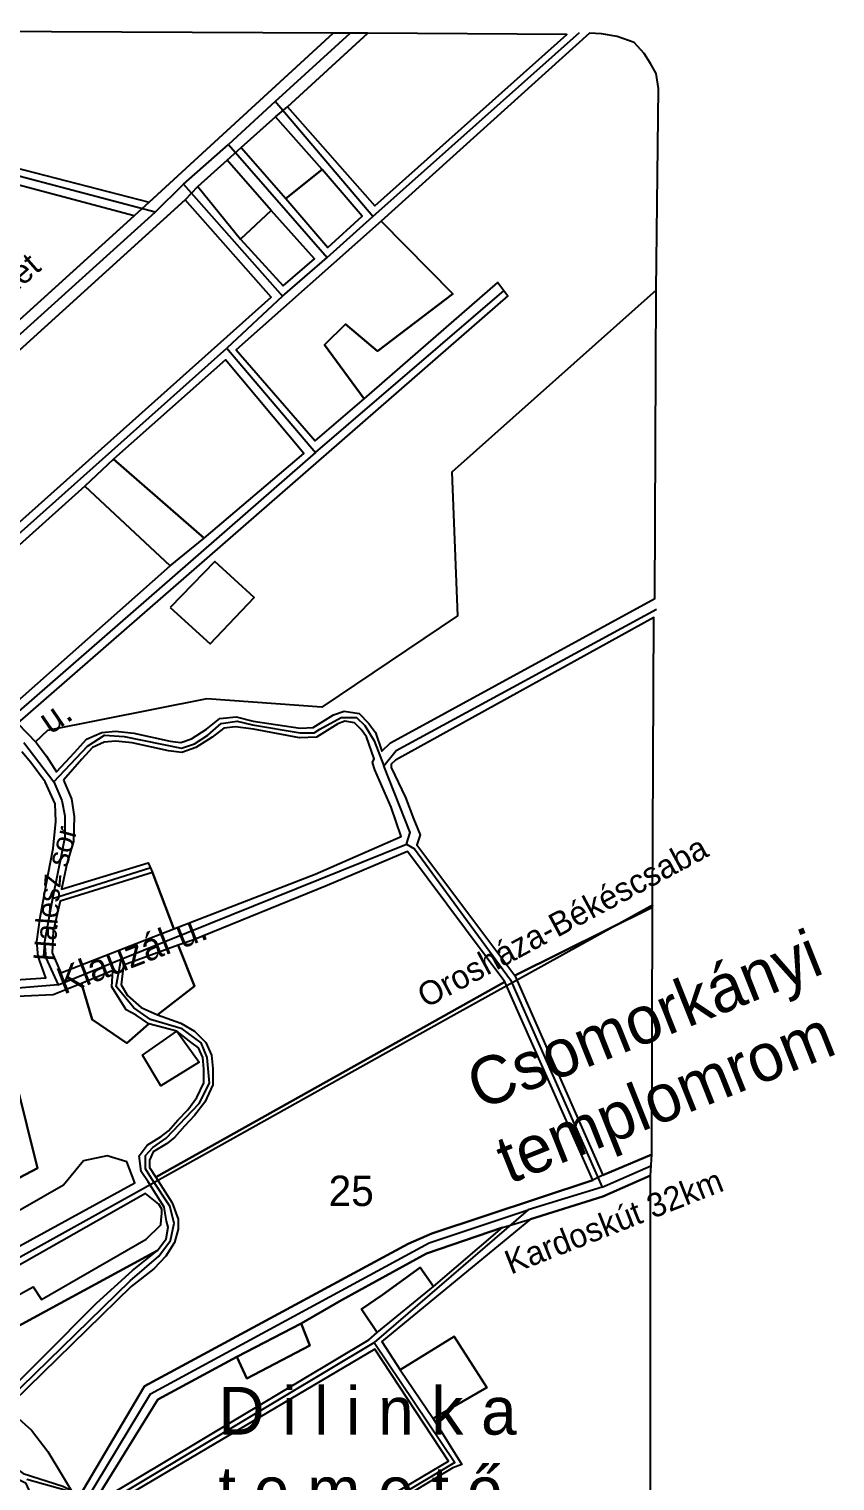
# Model space of a CAD drawing. Header units: millimetres. Extents: x 745262 to 751929, y 118124 to 122414.
# Drawn here: x 750500 to 751929, y 119795 to 122372 of the extents above; entities that cross this region are included whole.
import ezdxf

# ---------------------------------------------------------------- set-up
doc = ezdxf.new("R2010")
doc.units = ezdxf.units.MM
for name, color, linetype in [('beter', 7, 'Continuous'), ('egyeb', 7, 'Continuous'), ('erdo', 7, 'Continuous'), ('fobbut', 7, 'Continuous'), ('folyo', 7, 'Continuous'), ('fout', 7, 'Continuous'), ('Hut', 7, 'Continuous'), ('kert', 7, 'Continuous'), ('park', 7, 'Continuous'), ('szanto', 7, 'Continuous'), ('temeto', 7, 'Continuous'), ('to', 7, 'Continuous'), ('utcanev', 7, 'Continuous'), ('utnev', 7, 'Continuous'), ('vasut', 7, 'Continuous')]:
    doc.layers.add(name, color=color, linetype=linetype)

msp = doc.modelspace()

# ---------------------------------------------------------------- linework, layer by layer
at = {"layer": 'beter', "color": 253}
for points in [[(750718.8, 120875.5), (750555, 120824.2), (750542.8, 120770.7), (750540.6, 120732.8), (750556.2, 120697.1), (750756.7, 120775.1), (750718.8, 120875.5)], [(750667.6, 120710.5), (750663.1, 120675.9), (750674.3, 120656.9), (750698.8, 120635.8), (750727.7, 120622.4), (750793.5, 120673.7), (750764.5, 120746.1), (750716, 120728.3), (750667.6, 120710.5)], [(750592.9, 120678.1), (750611.9, 120614.6), (750673.1, 120572.2), (750712.1, 120606.8), (750690, 120622.2), (750672, 120631.3), (750646.6, 120672.5), (750648.6, 120701.5), (750592.9, 120678.1)], [(751117, 120058.7), (751217.3, 120140.4), (751193.7, 120173.9), (751126.8, 120125.6), (751089.4, 120100), (751117, 120058.7)], [(750868.2, 120015.7), (750885.8, 119977), (750997.9, 120036), (750982.3, 120074.8), (750868.2, 120015.7)]]:
    msp.add_lwpolyline(points, close=True, dxfattribs=at)
at = {"layer": 'erdo', "color": 253}
for points in [[(750875.8, 122162), (750955, 122071.6), (751019.6, 122122.8), (750937.1, 122216.7), (750875.8, 122162)], [(750798.9, 122092.9), (750874.8, 121999.1), (750929.4, 122050.4), (750851.3, 122139.7), (750798.9, 122092.9)], [(751094.2, 121715.9), (751024.1, 121811.8), (751060.8, 121848.6), (751117.6, 121800.6), (751251.3, 121902.1), (751124.3, 122031.4), (750867, 121802.9), (751007.3, 121641.2), (751094.2, 121715.9)]]:
    msp.add_lwpolyline(points, close=True, dxfattribs=at)
at = {"layer": 'fobbut', "color": 253}
msp.add_lwpolyline([(750418, 121744), (750776.7, 122069.5), (750798.9, 122092.9), (750851.3, 122139.7), (750875.8, 122162), (750937.1, 122216.7), (750958.2, 122234.5), (751100.8, 122364.9), (751039.4, 122365.3), (750712.8, 122065.3), (750686, 122041.1), (750297, 121688.1)], dxfattribs=at)
at = {"layer": 'folyo', "color": 131}
msp.add_lwpolyline([(751612.2, 121908.8), (751249.9, 121585.6), (751259.7, 121331.1), (751018.9, 121168.8), (750815.4, 121183.6), (750532.4, 121127.5), (750510.7, 121106.8)], dxfattribs=at)
at = {"layer": 'fout', "color": 253}
msp.add_lwpolyline([(750623.3, 119770.6), (750728.5, 119939.9), (750868.2, 120015.7), (750982.3, 120074.8), (751054.1, 120116.1), (751204.6, 120198.8), (751339.3, 120245.1), (751389.5, 120259.8), (751517.3, 120300.2), (751601.9, 120337.6), (751604.4, 120374.7), (751517.6, 120337.9), (751499.7, 120329), (751214.5, 120234.3), (751172.2, 120216.4), (750704.3, 119963.4), (750595.2, 119778.3)], dxfattribs=at)
at = {"layer": 'Hut'}
for p, q in [((750723.3, 122047.5), (749491.9, 122371.3)), ((750723.3, 122047.5), (749491.9, 122371.3)), ((750936.5, 122243.9), (751069.2, 122364.8)), ((750936.5, 122243.9), (751069.2, 122364.8)), ((751109.4, 122039.7), (751476.2, 122366.1)), ((751109.4, 122039.7), (751476.2, 122366.1)), ((750936.5, 122243.9), (750853.4, 122167.2)), ((750936.5, 122243.9), (750853.4, 122167.2)), ((751109.4, 122039.7), (750936.5, 122243.9)), ((751109.4, 122039.7), (750936.5, 122243.9)), ((750774, 122096.9), (750853.4, 122167.2)), ((750774, 122096.9), (750853.4, 122167.2)), ((750853.4, 122167.2), (751028.8, 121966.9)), ((750853.4, 122167.2), (751028.8, 121966.9)), ((750723.3, 122047.5), (750774, 122096.9)), ((750723.3, 122047.5), (750774, 122096.9)), ((750774, 122096.9), (750949.5, 121898)), ((750774, 122096.9), (750949.5, 121898)), ((750385.2, 121742), (750723.3, 122047.5)), ((750385.2, 121742), (750723.3, 122047.5)), ((751028.8, 121966.9), (751109.4, 122039.7)), ((751028.8, 121966.9), (751109.4, 122039.7)), ((750949.5, 121898), (751028.8, 121966.9)), ((750949.5, 121898), (751028.8, 121966.9)), ((750949.5, 121898), (750850.7, 121805.7)), ((750949.5, 121898), (750850.7, 121805.7)), ((751008, 121621), (751342.3, 121908.4)), ((751008, 121621), (751342.3, 121908.4)), ((750850.7, 121805.7), (751008, 121621)), ((750850.7, 121805.7), (751008, 121621)), ((751008, 121621), (750458.1, 121141.2)), ((751008, 121621), (750458.1, 121141.2)), ((750490.5, 121106), (750543.8, 121035.9)), ((750490.5, 121106), (750543.8, 121035.9)), ((750663.4, 120721.2), (751169.3, 120925.3)), ((750663.4, 120721.2), (751169.3, 120925.3)), ((750541.2, 120829), (750714.1, 120883.6)), ((750541.2, 120829), (750714.1, 120883.6)), ((750551.7, 120675.6), (750663.4, 120721.2)), ((750551.7, 120675.6), (750663.4, 120721.2)), ((751516.5, 120316.8), (751602.4, 120354.5)), ((751516.5, 120316.8), (751602.4, 120354.5)), ((751516.5, 120316.8), (751385.2, 120276.4)), ((751516.5, 120316.8), (751385.2, 120276.4)), ((751385.2, 120276.4), (751112.1, 120041)), ((751385.2, 120276.4), (751112.1, 120041)), ((750625.7, 119749.8), (751112.1, 120041)), ((750625.7, 119749.8), (751112.1, 120041))]:
    msp.add_line(p, q, dxfattribs=at)
for points in [[(750298, 121307.6), (750309.7, 121323.2), (750850.7, 121805.7)], [(750298, 121307.6), (750309.7, 121323.2), (750850.7, 121805.7)], [(751129, 121064.4), (751151.1, 121091.8), (751612.7, 121342.8)], [(751129, 121064.4), (751151.1, 121091.8), (751612.7, 121342.8)], [(750543.8, 121035.9), (750603.6, 121099.6), (750633.5, 121119), (750668.7, 121116.5), (750770.1, 121095.7), (750793.5, 121103.5), (750816.9, 121119), (750840.3, 121139.8), (750868.9, 121143.7), (750896.3, 121137.3), (750980.8, 121122.9), (751005.5, 121122.9), (751015.8, 121129.5), (751053.6, 121150.3), (751080.9, 121150.3), (751095.2, 121135.9), (751112.1, 121108.7), (751129, 121064.4)], [(750543.8, 121035.9), (750603.6, 121099.6), (750633.5, 121119), (750668.7, 121116.5), (750770.1, 121095.7), (750793.5, 121103.5), (750816.9, 121119), (750840.3, 121139.8), (750868.9, 121143.7), (750896.3, 121137.3), (750980.8, 121122.9), (751005.5, 121122.9), (751015.8, 121129.5), (751053.6, 121150.3), (751080.9, 121150.3), (751095.2, 121135.9), (751112.1, 121108.7), (751129, 121064.4)], [(751169.3, 120925.3), (751175.8, 120946.1), (751129, 121064.4)], [(751169.3, 120925.3), (751175.8, 120946.1), (751129, 121064.4)], [(750543.8, 121035.9), (750558.1, 121003.3), (750563.4, 120976), (750563.4, 120938.4), (750558.1, 120911), (750541.2, 120829)], [(750543.8, 121035.9), (750558.1, 121003.3), (750563.4, 120976), (750563.4, 120938.4), (750558.1, 120911), (750541.2, 120829)], [(751169.3, 120925.3), (751183.6, 120917.4), (751354, 120684.7), (751516.5, 120316.8)], [(751169.3, 120925.3), (751183.6, 120917.4), (751354, 120684.7), (751516.5, 120316.8)], [(750541.2, 120829), (750526.9, 120752.3), (750529.6, 120723.7), (750551.7, 120675.6)], [(750541.2, 120829), (750526.9, 120752.3), (750529.6, 120723.7), (750551.7, 120675.6)], [(750437.2, 119914.9), (750679.1, 120150.3), (750729.8, 120194.5), (750750.6, 120221.8), (750757.1, 120253.1), (750749.3, 120283), (750716.8, 120332.3), (750706.4, 120349.2), (750706.4, 120372.7), (750719.4, 120386.9), (750742.8, 120403.8), (750801.3, 120465), (750819.6, 120501.4), (750815.7, 120546.9), (750805.2, 120572.9), (750771.4, 120597.6), (750715.5, 120614.6), (750685.6, 120635.3), (750654.3, 120673), (750663.4, 120721.2)], [(750437.2, 119914.9), (750679.1, 120150.3), (750729.8, 120194.5), (750750.6, 120221.8), (750757.1, 120253.1), (750749.3, 120283), (750716.8, 120332.3), (750706.4, 120349.2), (750706.4, 120372.7), (750719.4, 120386.9), (750742.8, 120403.8), (750801.3, 120465), (750819.6, 120501.4), (750815.7, 120546.9), (750805.2, 120572.9), (750771.4, 120597.6), (750715.5, 120614.6), (750685.6, 120635.3), (750654.3, 120673), (750663.4, 120721.2)], [(750551.7, 120675.6), (750393, 120662.6), (750300.7, 120680.8)], [(750551.7, 120675.6), (750393, 120662.6), (750300.7, 120680.8)], [(750599.7, 119758.9), (750715.5, 119950), (751209.6, 120217.9), (751385.2, 120276.4)], [(750599.7, 119758.9), (750715.5, 119950), (751209.6, 120217.9), (751385.2, 120276.4)], [(751112.1, 120041), (751255.1, 119827.8), (750824.7, 119570.3), (750690.8, 119636.7), (750625.7, 119749.8)], [(751112.1, 120041), (751255.1, 119827.8), (750824.7, 119570.3), (750690.8, 119636.7), (750625.7, 119749.8)], [(750565.9, 119778.4), (750495.8, 119797.9)], [(750565.9, 119778.4), (750495.8, 119797.9)]]:
    msp.add_lwpolyline(points, dxfattribs=at)
at = {"layer": 'kert', "color": 253}
for points in [[(750598.5, 121560.9), (750750, 121419.4), (750810.2, 121468.4), (750649.7, 121608.9), (750598.5, 121560.9)], [(751361.7, 120692.6), (751605.6, 120814), (751607.8, 121327.9), (751150, 121074.9), (751142.2, 121067.3), (751142.2, 121061.7), (751167.8, 121008.2), (751182.3, 120969.1), (751193.5, 120942.4), (751190.1, 120931.2), (751187.9, 120924.5), (751361.7, 120692.6)], [(750560.6, 121039.4), (750575.1, 121005.9), (750579.6, 120974.7), (750578.4, 120930.1), (750567.3, 120893.3), (750557.3, 120845.4), (750711, 120892.2), (750718.8, 120875.5), (750756.7, 120775.1), (751007.4, 120872.1), (751160, 120939), (751142.2, 120991.4), (751113.2, 121057.2), (751108.8, 121070.6), (751112.1, 121077.3), (751098.6, 121115.8), (751088.8, 121129.3), (751076.9, 121141.1), (751060.2, 121143.9), (751047.3, 121139.3), (751009.4, 121115.7), (750979.7, 121114.2), (750898.2, 121129.7), (750865.7, 121134.1), (750845, 121131.7), (750824.8, 121115.3), (750795.5, 121097), (750770.9, 121088.3), (750747.1, 121091.1), (750682.6, 121105.6), (750653, 121108.6), (750633.1, 121106.8), (750612.4, 121097.3), (750593.5, 121076.5), (750560.6, 121039.4)], [(750724.4, 120334.7), (751343.9, 120681.5), (751171.2, 120912.3), (751028.6, 120852.1), (750790.1, 120755.1), (750764.5, 120746.1), (750793.5, 120673.7), (750727.7, 120622.4), (750769, 120607.9), (750793.5, 120593.4), (750813.5, 120573.3), (750823.6, 120551), (750825.8, 120527.6), (750825.8, 120498.6), (750811.3, 120467.4), (750793.5, 120444), (750775.6, 120425), (750757.8, 120405), (750743.3, 120393.8), (750719.9, 120379.3), (750713.3, 120364.8), (750713.3, 120351.4), (750724.4, 120334.7)], [(750330, 120664.7), (750331.1, 120562.2), (750342.2, 120544.3), (750332.2, 120534.3), (750335.5, 120296.8), (750204.1, 120241), (750120.5, 120142.9), (750514.9, 120350.3), (750439.2, 120653.6), (750389, 120650.3), (750330, 120664.7)], [(750114.9, 119872), (750167.3, 119738.2), (750242, 119624.4), (750377.9, 119706.9), (750406.9, 119722.6), (750501.6, 119775), (750494.9, 119790.6), (750450.5, 119813.3), (750435.8, 119828.5), (750425.8, 119847.4), (750419.8, 119878.8), (750419.8, 119900.4), (750426.8, 119917.3), (750619.7, 120110.6), (750683.2, 120168.6), (750727.7, 120204.2), (750114.9, 119872)]]:
    msp.add_lwpolyline(points, close=True, dxfattribs=at)
msp.add_lwpolyline([(750396.8, 120679.2), (750529.4, 120688.2), (750516, 120726.1), (750513.8, 120752.8), (750519.4, 120795.2), (750533.9, 120872.1), (750542.8, 120917.9), (750547.2, 120965.8), (750546.1, 120997), (750528.3, 121036.1), (750502.7, 121070.6), (750487.1, 121089.6)], dxfattribs=at)
at = {"layer": 'park', "color": 253}
for points in [[(750874.8, 121999.1), (750950.5, 121916.6), (751006.2, 121964.5), (750929.4, 122050.4), (750874.8, 121999.1)], [(750750, 121345.8), (750821.3, 121281.1), (750899.3, 121363.6), (750829.1, 121427.2), (750750, 121345.8)], [(750701, 120551), (750762.2, 120593.4), (750801.3, 120538.8), (750733.3, 120496.4), (750701, 120551)]]:
    msp.add_lwpolyline(points, close=True, dxfattribs=at)
at = {"layer": 'szanto', "color": 253}
for points in [[(749539.2, 122372.4), (749938, 122269.2), (750217.6, 122192.8), (750712.8, 122065.3), (751039.4, 122365.3), (749539.2, 122372.4)], [(750530.5, 121081.6), (750548.4, 121053.7), (750580.7, 121088.2), (750601.8, 121111.7), (750628.6, 121123.9), (750653.1, 121126.2), (750685.4, 121122.8), (750750, 121108.3), (750768.9, 121106.1), (750787.9, 121112.8), (750814.6, 121129.5), (750838, 121148.4), (750867, 121151.8), (750897.1, 121144), (750980.6, 121131.7), (751004, 121132.8), (751039.6, 121155.1), (751058.6, 121161.8), (751085.3, 121157.4), (751102, 121140.6), (751114.3, 121123.9), (751125.4, 121090.5), (751141.1, 121105.2), (751610, 121361.4), (751612.2, 121908.8), (751616.5, 122266.8), (751612, 122293.6), (751602, 122311.4), (751590.9, 122329.2), (751573.1, 122348.2), (751543, 122359.3), (751515.1, 122363.8), (751494, 122364.9), (751124.3, 122031.4), (751251.3, 121902.1), (751117.6, 121800.6), (751060.8, 121848.6), (751024.1, 121811.8), (751094.2, 121715.9), (751331.5, 121922.2), (751349.3, 121898.7), (750479.3, 121140.6), (750512.7, 121106.1), (750530.5, 121081.6)], [(750958.2, 122234.5), (751113, 122058.4), (751453.9, 122362.7), (751100.8, 122364.9), (750958.2, 122234.5)], [(750955, 122071.6), (751029.6, 121984.6), (751090.9, 122040.3), (751019.6, 122122.8), (750955, 122071.6)], [(750138.4, 121487.6), (750293.3, 121327.9), (750929.4, 121896.5), (750776.7, 122069.5), (750418, 121744), (750431.4, 121731.5), (750449.2, 121710.3), (750469.3, 121674.7), (750467, 121642.3), (750453.7, 121606.7), (750423.6, 121562.1), (750406.9, 121535.3), (750367.9, 121496.3), (750327.8, 121533.1), (750362.3, 121572.1), (750380.2, 121557.6), (750409.1, 121595.5), (750434.7, 121636.8), (750441.4, 121657.9), (750432.5, 121680.2), (750418, 121702.5), (750394.6, 121722.8), (750138.4, 121487.6)], [(750649.7, 121608.9), (750810.2, 121468.4), (750987.3, 121618.9), (750848, 121785), (750649.7, 121608.9)], [(750383.5, 121235.4), (750458.1, 121160.7), (750750, 121419.4), (750598.5, 121560.9), (750394.6, 121378.1), (750461.5, 121309), (750383.5, 121235.4)], [(750750, 121345.8), (750821.3, 121281.1), (750899.3, 121363.6), (750829.1, 121427.2), (750750, 121345.8)], [(751361.7, 120692.6), (751517.6, 120337.9), (751604.4, 120374.7), (751605.6, 120814), (751361.7, 120692.6)], [(750444.7, 119909.9), (750439.2, 119896.5), (750439.2, 119879.8), (750442.5, 119845.2), (750462.6, 119828.5), (750489.3, 119808.4), (750559.5, 119786.1), (750590.1, 119770.5), (750595.2, 119778.3), (750704.3, 119963.4), (751172.2, 120216.4), (751214.5, 120234.3), (751499.7, 120329), (751343.9, 120681.5), (750724.4, 120334.7), (750753.4, 120289), (750764.5, 120260), (750764.5, 120242.2), (750757.8, 120218.7), (750742.2, 120194.2), (750721.1, 120171.9), (750680.9, 120140.7), (750444.7, 119909.9)], [(750136.1, 120022.5), (750687.6, 120324.7), (750673.1, 120361.5), (750638.6, 120372.6), (750596.3, 120363.7), (750560.6, 120320.2), (750380.1, 120216.5), (750159.5, 120092.7), (750136.1, 120022.5)], [(750192.9, 120014.7), (750272, 120010.2), (750507.1, 120139.6), (750521.6, 120117.3), (750707.7, 120224.3), (750733.3, 120250), (750734.4, 120258.9), (750735.5, 120270), (750735.5, 120277.8), (750730, 120286.8), (750706.6, 120305.7), (750192.9, 120014.7)], [(750623.3, 119770.6), (750629, 119762.4), (751102.2, 120045.9), (751117, 120058.7), (751089.4, 120100), (751126.8, 120125.6), (751193.7, 120173.9), (751217.3, 120140.4), (751339.3, 120245.1), (751204.6, 120198.8), (751054.1, 120116.1), (750982.3, 120074.8), (750997.9, 120036), (750885.8, 119977), (750868.2, 120015.7), (750728.5, 119939.9), (750623.3, 119770.6)]]:
    msp.add_lwpolyline(points, close=True, dxfattribs=at)
for points in [[(750297, 121688.1), (750686, 122041.1), (750017.5, 122218.7)], [(750114.9, 119872), (750727.7, 120204.2), (750743.1, 120225.3), (750746.7, 120245.5), (750743.3, 120256.7), (750739.3, 120281.3), (750711, 120326), (750698.7, 120344.5), (750695.4, 120372.6), (750709.3, 120391.5), (750734.2, 120406.9), (750746.9, 120416.7), (750763.9, 120435.8), (750781.3, 120454.3), (750797.6, 120475.7), (750809.8, 120502.1), (750809.8, 120526.8), (750807.9, 120546.9), (750800.2, 120564.1), (750786.8, 120574.4), (750762.2, 120593.4), (750801.3, 120538.8), (750733.3, 120496.4), (750701, 120551), (750762.2, 120593.4), (750712.1, 120606.8), (750673.1, 120572.2), (750611.9, 120614.6), (750592.9, 120678.1), (750542.8, 120658.1), (750439.2, 120653.6), (750514.9, 120350.3), (750120.5, 120142.9)], [(751601.9, 119757.8), (751601.9, 120337.6), (751517.3, 120300.2), (751389.5, 120259.8), (751125.8, 120042.9), (751158.3, 119992.7), (751253.7, 120051.8), (751311.7, 119961.2), (751216.3, 119906.1), (751267.5, 119824.4), (751251.7, 119818.5), (750826.8, 119562.5)]]:
    msp.add_lwpolyline(points, dxfattribs=at)
at = {"layer": 'temeto', "color": 253}
for points in [[(751158.3, 119992.7), (751216.3, 119906.1), (751311.7, 119961.2), (751253.7, 120051.8), (751158.3, 119992.7)], [(750824.8, 119582.2), (751243.9, 119830.3), (751113, 120029.1), (750636.9, 119747.6), (750695.9, 119643.2), (750824.8, 119582.2)]]:
    msp.add_lwpolyline(points, close=True, dxfattribs=at)
at = {"layer": 'to', "color": 253}
for points in [[(750136.1, 120022.5), (750687.6, 120324.7), (750673.1, 120361.5), (750638.6, 120372.6), (750596.3, 120363.7), (750560.6, 120320.2), (750380.1, 120216.5), (750159.5, 120092.7), (750136.1, 120022.5)], [(750192.9, 120014.7), (750272, 120010.2), (750507.1, 120139.6), (750521.6, 120117.3), (750707.7, 120224.3), (750733.3, 120250), (750734.4, 120258.9), (750735.5, 120270), (750735.5, 120277.8), (750730, 120286.8), (750706.6, 120305.7), (750192.9, 120014.7)]]:
    msp.add_lwpolyline(points, close=True, dxfattribs=at)
at = {"layer": 'vasut', "color": 7}
for points in [[(750135.5, 119999.4), (750695.9, 120311.1), (751253, 120622.8), (751606.9, 120818.3)], [(750135.5, 119999.4), (750182.4, 120004.9), (750236, 119999.4), (750299.6, 119991.5), (750345.4, 119980.4), (750397.8, 119958), (750451.4, 119930.1), (750476, 119911.1), (750503.9, 119885.4), (750532.9, 119847.4), (750616.7, 119708.9), (750683.7, 119600.5), (750860, 119317.8), (750885.7, 119278.7), (750909.2, 119241.8), (750953.8, 119158), (750990.7, 119083.2), (751088.9, 118892.1), (751110.1, 118859.7), (751133.6, 118831.8), (751429.4, 118550.2), (751594.7, 118392.7)]]:
    msp.add_lwpolyline(points, dxfattribs=at)

# ---------------------------------------------------------------- texts
at = {"layer": 'egyeb', "insert": (750835.7, 119735.1), "char_height": 84.73, "attachment_point": 7}
msp.add_mtext('D i l i n k a\\Pt e m e t ő', dxfattribs=at)
at = {"layer": 'utcanev', "attachment_point": 7}
for s, insert, char_height, rotation in [('Gyümölcs              u.', (750109.3, 120810.1), 47.375, 34.3), (' sor', (750564.1, 120869), 38.16, 74.9), ('Halesz  ', (750545.8, 120716.9), 38.16, 85.6), ('Klauzál u.', (750561.3, 120657.7), 47.37, 21.2)]:
    msp.add_mtext(s, dxfattribs=dict(at, insert=insert, char_height=char_height, rotation=rotation))
at = {"layer": 'utcanev', "insert": (751031.1, 120282.5), "char_height": 53.95, "attachment_point": 7}
msp.add_mtext('25', dxfattribs=at)
at = {"layer": 'utnev', "attachment_point": 7}
for s, insert, char_height, rotation in [('Kakasszéki Gyógyintézet', (750058.2, 121517.5), 42.365, 41.5), ('Orosháza-Békéscsaba', (751203.9, 120633.3), 42.365, 28.3), ('Csomorkányi\\Ptemplomrom', (751360.7, 120298), 84.73, 21.7), ('Kardoskút 32km', (751354.5, 120160.8), 42.365, 21.5)]:
    msp.add_mtext(s, dxfattribs=dict(at, insert=insert, char_height=char_height, rotation=rotation))

doc.saveas('drawing.dxf')
